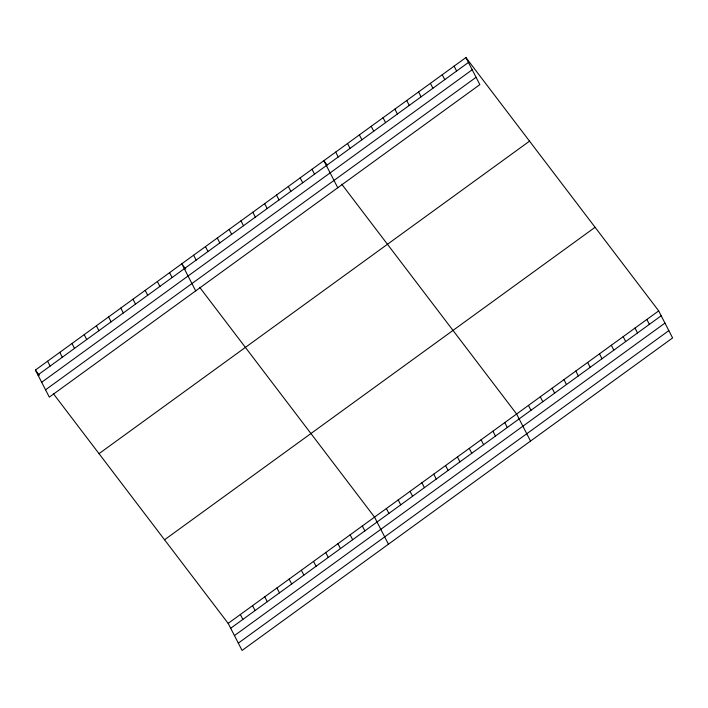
<?xml version="1.0" encoding="UTF-8"?>
<svg xmlns="http://www.w3.org/2000/svg" width="708" height="708" viewBox="0 0 708 708"><rect width="100%" height="100%" fill="white"/><g stroke="black" fill="none" stroke-linecap="round" stroke-linejoin="round"><path stroke-width="1.06" d="M465.926 57.56L479.838 84.624L49.312 397.126L35.4 370.054L465.926 57.56L658.688 310.874L672.6 337.946L242.074 650.44L228.162 623.376L53.295 393.568M37.913 374.957L468.448 62.454M41.675 382.267L472.209 69.765M45.551 389.807L476.077 77.305M99.014 453.651L529.54 141.149M164.548 539.779L595.083 227.286M228.162 623.376L658.688 310.874M230.675 628.27L661.21 315.768M234.436 635.589L664.962 323.087M238.313 643.13L668.839 330.627M327.167 165.035L323.857 160.681L337.76 187.744M341.743 184.195L516.619 414.003L530.522 441.066M185.753 269.031L181.779 263.81L195.691 290.873M199.674 287.315L374.541 517.123L388.453 544.195M35.4 370.054L39.374 375.284M646.846 319.467L649.369 324.37M635.014 328.061L637.527 332.964M623.173 336.654L625.686 341.557M611.331 345.256L613.845 350.15M454.094 66.154L456.607 71.048M599.49 353.85L602.012 358.744M442.252 74.747L444.766 79.641M587.649 362.443L590.171 367.337M430.411 83.34L432.924 88.234M575.816 371.036L578.33 375.93M418.57 91.934L421.083 96.828M563.975 379.63L566.489 384.524M406.728 100.527L409.251 105.421M552.134 388.223L554.647 393.117M394.896 109.12L397.409 114.015M540.293 396.816L542.815 401.71M383.055 117.714L385.568 122.608M528.451 405.41L530.973 410.304M371.213 126.307L373.727 131.201M359.372 134.901L361.885 139.795M504.777 422.596L507.291 427.49M347.531 143.494L350.053 148.388M492.936 431.19L495.45 436.084M335.698 152.087L338.212 156.981M481.095 439.783L483.608 444.677M469.254 448.376L471.776 453.27M312.016 169.274L314.529 174.168M457.421 456.97L459.935 461.864M300.174 177.867L302.688 182.761M445.58 465.563L448.093 470.457M288.333 186.461L290.855 191.355M433.739 474.156L436.252 479.05M276.501 195.054L279.014 199.948M421.897 482.75L424.411 487.644M264.659 203.647L267.173 208.55M410.056 491.343L412.578 496.237M252.818 212.241L255.331 217.144M398.223 499.936L400.737 504.839M240.977 220.834L243.49 225.737M386.382 508.53L388.896 513.433M229.135 229.436L231.658 234.33M217.303 238.03L219.816 242.924M362.346 525.982L364.859 530.876M205.462 246.623L207.975 251.517M350.141 534.832L352.664 539.735M193.62 255.216L196.134 260.11M337.946 543.691L340.459 548.585M325.751 552.541L328.264 557.444M169.584 272.66L172.097 277.554M313.547 561.4L316.069 566.294M157.38 281.519L159.902 286.413M301.351 570.25L303.865 575.144M145.184 290.369L147.698 295.263M289.156 579.109L291.669 584.003M132.989 299.227L135.502 304.121M276.952 587.959L279.474 592.853M120.785 308.077L123.307 312.971M264.757 596.817L267.27 601.712M108.59 316.936L111.103 321.83M252.561 605.667L255.075 610.562M96.394 325.786L98.908 330.68M240.357 614.526L242.871 619.42M84.19 334.636L86.712 339.539M71.995 343.495L74.508 348.389M59.799 352.345L62.313 357.248M47.595 361.204L50.118 366.098"/></g></svg>
